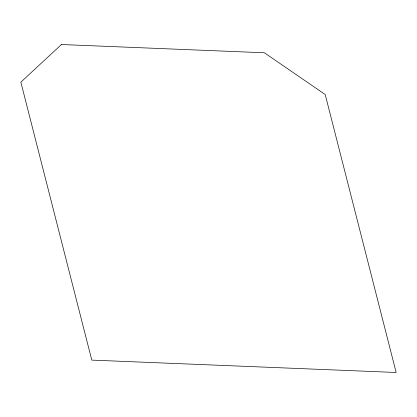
<?xml version="1.0" encoding="UTF-8"?>
<svg xmlns="http://www.w3.org/2000/svg" width="417" height="417" viewBox="0 0 417 417"><rect width="100%" height="100%" fill="white"/><g stroke="black" fill="none" stroke-linecap="round" stroke-linejoin="round"><path stroke-width="0.63" d="M61.445 44.52L20.85 82.159L91.787 360.106L396.15 372.48L325.213 94.539L264.352 52.771L61.445 44.52"/></g></svg>
